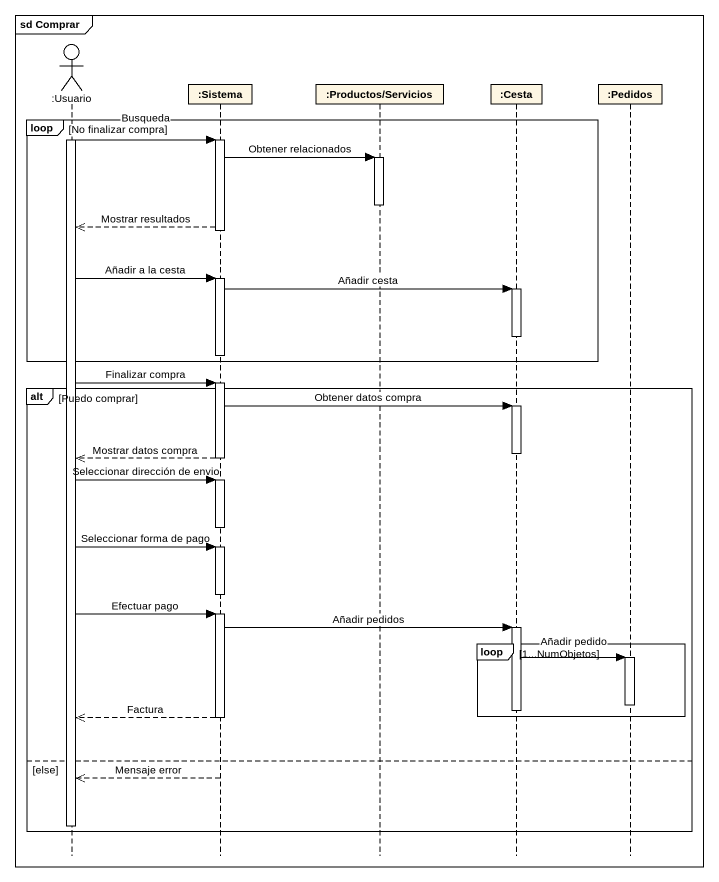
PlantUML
@startuml
mainframe sd Comprar
hide footbox
actor ":Usuario" as Usuario
participant ":Sistema" as Sistema
participant ":Productos/Servicios" as Productos_Servicios
participant ":Cesta" as Cesta
participant ":Pedidos" as Pedidos

loop No finalizar compra
  activate Usuario
  Usuario -> Sistema : Busqueda
  activate Sistema
  Sistema -> Productos_Servicios : Obtener relacionados
  activate Productos_Servicios
  deactivate Productos_Servicios
  Sistema -->> Usuario : Mostrar resultados
  deactivate Sistema
  Usuario -> Sistema : Añadir a la cesta
  activate Sistema
  Sistema -> Cesta : Añadir cesta
  activate Cesta
  deactivate Cesta
  deactivate Sistema
end
Usuario -> Sistema : Finalizar compra
activate Sistema
alt Puedo comprar
  Sistema -> Cesta : Obtener datos compra
  activate Cesta
  deactivate Cesta
  Sistema -->> Usuario : Mostrar datos compra
  deactivate Sistema
  Usuario -> Sistema : Seleccionar dirección de envio
  activate Sistema
  deactivate Sistema
  Usuario -> Sistema : Seleccionar forma de pago
  activate Sistema
  deactivate Sistema
  Usuario -> Sistema : Efectuar pago
  activate Sistema
  Sistema -> Cesta : Añadir pedidos
  activate Cesta
  loop 1...NumObjetos
    Cesta -> Pedidos : Añadir pedido
    activate Pedidos
    deactivate Pedidos
    deactivate Cesta
  end
  Sistema -->> Usuario : Factura
  deactivate Sistema
else else
  Sistema -->> Usuario : Mensaje error
  deactivate Usuario
end
@enduml
